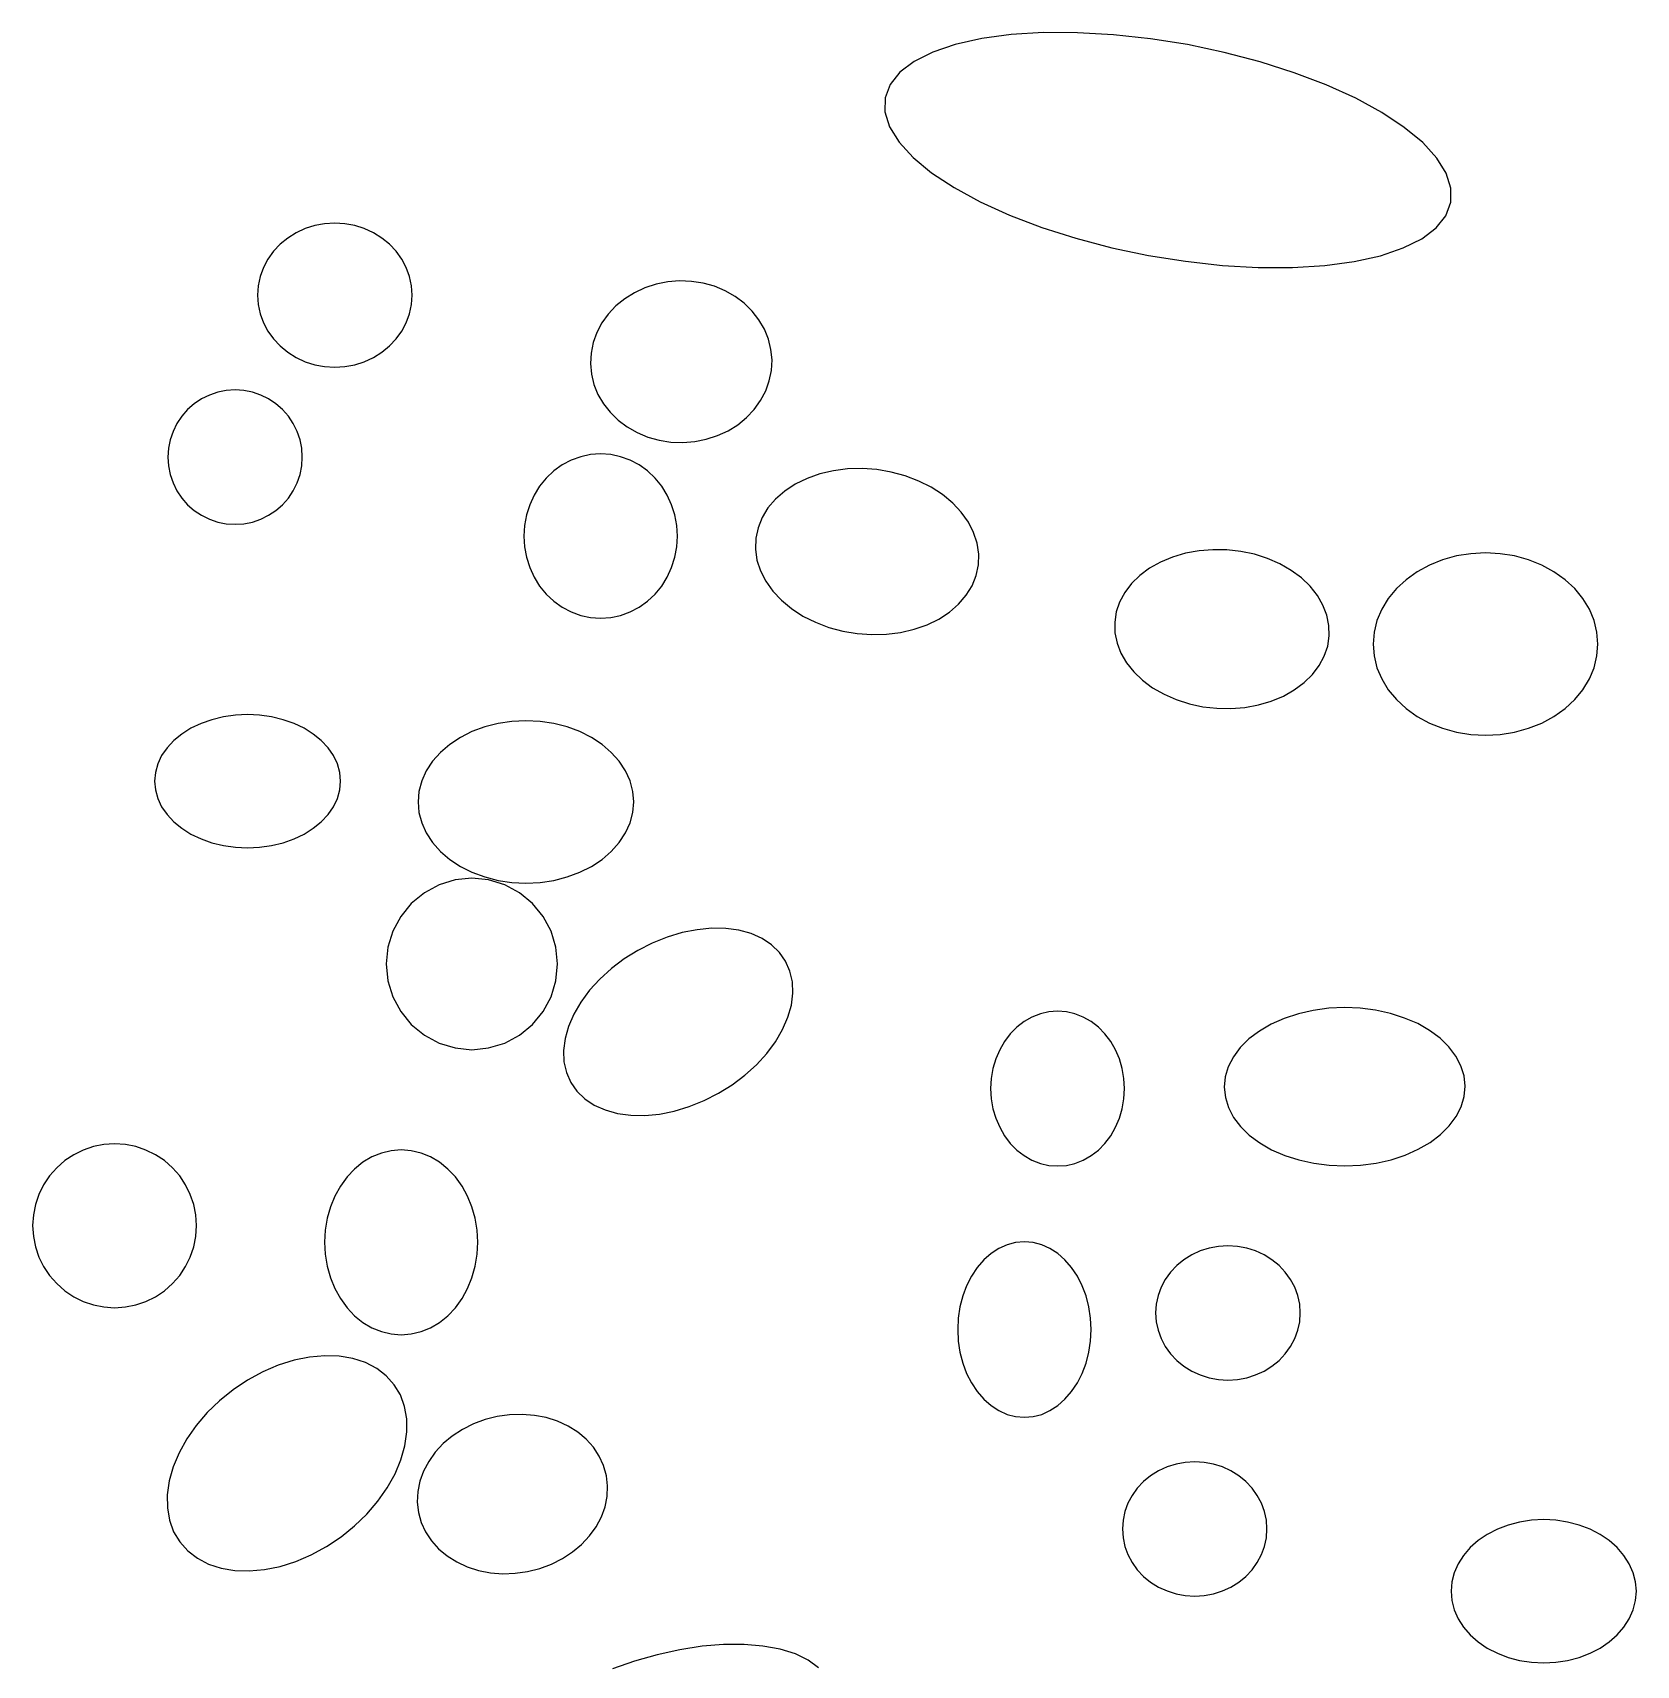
# Model space of a CAD drawing. Extents: x -1 to 217, y -22 to 302.
# Drawn here: x 131.99 to 144.25, y 53.69 to 66.17 of the extents above; entities that cross this region are included whole.
import ezdxf

# ---------------------------------------------------------------- set-up
doc = ezdxf.new("R2010")
doc.units = 0

msp = doc.modelspace()

# ---------------------------------------------------------------- linework, layer by layer
at = {"layer": 'CIRCLES'}
for p, q in [((135.1, 59.66), (134.987, 59.599)), ((135.223, 59.697), (135.1, 59.66)), ((135.35, 59.71), (135.223, 59.697)), ((135.478, 59.697), (135.35, 59.71)), ((135.601, 59.66), (135.478, 59.697)), ((135.714, 59.599), (135.601, 59.66)), ((134.987, 59.599), (134.887, 59.518)), ((135.813, 59.518), (135.714, 59.599)), ((134.806, 59.419), (134.746, 59.305)), ((134.887, 59.518), (134.806, 59.419)), ((135.894, 59.419), (135.813, 59.518)), ((135.955, 59.305), (135.894, 59.419)), ((134.746, 59.305), (134.708, 59.183)), ((135.992, 59.183), (135.955, 59.305)), ((134.708, 59.183), (134.696, 59.055)), ((136.005, 59.055), (135.992, 59.183)), ((134.696, 59.055), (134.708, 58.927)), ((135.992, 58.927), (136.005, 59.055)), ((134.708, 58.927), (134.746, 58.805)), ((135.955, 58.805), (135.992, 58.927)), ((134.746, 58.805), (134.806, 58.691)), ((135.894, 58.691), (135.955, 58.805)), ((134.806, 58.691), (134.887, 58.592)), ((135.813, 58.592), (135.894, 58.691)), ((134.887, 58.592), (134.987, 58.511)), ((135.714, 58.511), (135.813, 58.592)), ((134.987, 58.511), (135.1, 58.45)), ((135.1, 58.45), (135.223, 58.413)), ((135.223, 58.413), (135.35, 58.4)), ((135.35, 58.4), (135.478, 58.413)), ((135.478, 58.413), (135.601, 58.45)), ((135.601, 58.45), (135.714, 58.511))]:
    msp.add_line(p, q, dxfattribs=at)
at = {"layer": 'ELLIPSES'}
for p, q in [((139.472, 66.158), (139.247, 66.128)), ((139.718, 66.173), (139.472, 66.158)), ((139.98, 66.172), (139.718, 66.173)), ((140.254, 66.157), (139.98, 66.172)), ((140.536, 66.126), (140.254, 66.157)), ((138.872, 66.024), (138.73, 65.953)), ((139.045, 66.083), (138.872, 66.024)), ((139.247, 66.128), (139.045, 66.083)), ((140.819, 66.081), (140.536, 66.126)), ((141.1, 66.022), (140.819, 66.081)), ((141.374, 65.95), (141.1, 66.022)), ((138.73, 65.953), (138.62, 65.87)), ((141.635, 65.866), (141.374, 65.95)), ((138.546, 65.777), (138.508, 65.675)), ((138.62, 65.87), (138.546, 65.777)), ((141.88, 65.773), (141.635, 65.866)), ((142.105, 65.671), (141.88, 65.773)), ((138.508, 65.675), (138.507, 65.567)), ((142.304, 65.562), (142.105, 65.671)), ((138.507, 65.567), (138.543, 65.453)), ((142.476, 65.448), (142.304, 65.562)), ((138.543, 65.453), (138.616, 65.337)), ((142.617, 65.332), (142.476, 65.448)), ((138.616, 65.337), (138.723, 65.219)), ((142.725, 65.214), (142.617, 65.332)), ((138.723, 65.219), (138.864, 65.102)), ((142.797, 65.098), (142.725, 65.214)), ((138.864, 65.102), (139.036, 64.989)), ((142.833, 64.984), (142.797, 65.098)), ((139.036, 64.989), (139.236, 64.88)), ((142.832, 64.876), (142.833, 64.984)), ((139.236, 64.88), (139.46, 64.778)), ((139.46, 64.778), (139.705, 64.684)), ((142.72, 64.681), (142.795, 64.774)), ((142.795, 64.774), (142.832, 64.876)), ((134.007, 64.643), (133.943, 64.603)), ((134.077, 64.675), (134.007, 64.643)), ((134.15, 64.698), (134.077, 64.675)), ((134.225, 64.712), (134.15, 64.698)), ((134.303, 64.717), (134.225, 64.712)), ((134.38, 64.712), (134.303, 64.717)), ((134.455, 64.698), (134.38, 64.712)), ((134.528, 64.675), (134.455, 64.698)), ((134.598, 64.643), (134.528, 64.675)), ((134.662, 64.603), (134.598, 64.643)), ((139.705, 64.684), (139.967, 64.601)), ((142.611, 64.598), (142.72, 64.681)), ((133.885, 64.556), (133.834, 64.502)), ((133.943, 64.603), (133.885, 64.556)), ((134.72, 64.556), (134.662, 64.603)), ((134.771, 64.502), (134.72, 64.556)), ((139.967, 64.601), (140.24, 64.529)), ((140.24, 64.529), (140.521, 64.47)), ((142.295, 64.468), (142.468, 64.527)), ((142.468, 64.527), (142.611, 64.598)), ((133.791, 64.442), (133.757, 64.377)), ((133.834, 64.502), (133.791, 64.442)), ((134.814, 64.442), (134.771, 64.502)), ((134.848, 64.377), (134.814, 64.442)), ((140.521, 64.47), (140.805, 64.425)), ((140.805, 64.425), (141.086, 64.394)), ((141.086, 64.394), (141.36, 64.378)), ((141.622, 64.378), (141.868, 64.393)), ((141.868, 64.393), (142.094, 64.423)), ((142.094, 64.423), (142.295, 64.468)), ((133.732, 64.309), (133.717, 64.239)), ((133.757, 64.377), (133.732, 64.309)), ((134.873, 64.309), (134.848, 64.377)), ((134.888, 64.239), (134.873, 64.309)), ((136.847, 64.268), (136.758, 64.25)), ((136.937, 64.275), (136.847, 64.268)), ((137.028, 64.272), (136.937, 64.275)), ((137.117, 64.258), (137.028, 64.272)), ((141.36, 64.378), (141.622, 64.378)), ((133.717, 64.239), (133.712, 64.167)), ((133.712, 64.167), (133.717, 64.095)), ((134.893, 64.167), (134.888, 64.239)), ((134.888, 64.095), (134.893, 64.167)), ((136.518, 64.139), (136.451, 64.084)), ((136.592, 64.185), (136.518, 64.139)), ((136.673, 64.223), (136.592, 64.185)), ((136.758, 64.25), (136.673, 64.223)), ((137.204, 64.234), (137.117, 64.258)), ((137.286, 64.199), (137.204, 64.234)), ((137.362, 64.156), (137.286, 64.199)), ((137.432, 64.104), (137.362, 64.156)), ((133.717, 64.095), (133.732, 64.024)), ((133.732, 64.024), (133.757, 63.956)), ((134.848, 63.956), (134.873, 64.024)), ((134.873, 64.024), (134.888, 64.095)), ((136.392, 64.022), (136.343, 63.954)), ((136.451, 64.084), (136.392, 64.022)), ((137.493, 64.045), (137.432, 64.104)), ((137.544, 63.979), (137.493, 64.045)), ((133.757, 63.956), (133.791, 63.892)), ((133.791, 63.892), (133.834, 63.832)), ((134.771, 63.832), (134.814, 63.892)), ((134.814, 63.892), (134.848, 63.956)), ((136.343, 63.954), (136.304, 63.881)), ((137.586, 63.907), (137.544, 63.979)), ((137.617, 63.831), (137.586, 63.907)), ((133.834, 63.832), (133.885, 63.778)), ((133.885, 63.778), (133.943, 63.73)), ((134.662, 63.73), (134.72, 63.778)), ((134.72, 63.778), (134.771, 63.832)), ((136.277, 63.804), (136.261, 63.724)), ((136.304, 63.881), (136.277, 63.804)), ((137.636, 63.752), (137.617, 63.831)), ((133.943, 63.73), (134.007, 63.69)), ((134.007, 63.69), (134.077, 63.658)), ((134.077, 63.658), (134.15, 63.635)), ((134.455, 63.635), (134.528, 63.658)), ((134.528, 63.658), (134.598, 63.69)), ((134.598, 63.69), (134.662, 63.73)), ((136.261, 63.724), (136.256, 63.644)), ((136.256, 63.644), (136.264, 63.563)), ((137.644, 63.672), (137.636, 63.752)), ((137.639, 63.591), (137.644, 63.672)), ((134.15, 63.635), (134.225, 63.621)), ((134.225, 63.621), (134.303, 63.617)), ((134.303, 63.617), (134.38, 63.621)), ((134.38, 63.621), (134.455, 63.635)), ((136.264, 63.563), (136.283, 63.484)), ((137.623, 63.512), (137.639, 63.591)), ((133.344, 63.403), (133.284, 63.373)), ((133.408, 63.425), (133.344, 63.403)), ((133.473, 63.438), (133.408, 63.425)), ((133.541, 63.442), (133.473, 63.438)), ((133.608, 63.438), (133.541, 63.442)), ((133.673, 63.425), (133.608, 63.438)), ((133.737, 63.403), (133.673, 63.425)), ((133.797, 63.373), (133.737, 63.403)), ((136.283, 63.484), (136.314, 63.408)), ((136.314, 63.408), (136.355, 63.337)), ((137.557, 63.361), (137.596, 63.434)), ((137.596, 63.434), (137.623, 63.512)), ((133.177, 63.292), (133.133, 63.241)), ((133.228, 63.336), (133.177, 63.292)), ((133.284, 63.373), (133.228, 63.336)), ((133.853, 63.336), (133.797, 63.373)), ((133.904, 63.292), (133.853, 63.336)), ((133.948, 63.241), (133.904, 63.292)), ((136.355, 63.337), (136.407, 63.271)), ((136.407, 63.271), (136.468, 63.211)), ((137.449, 63.231), (137.508, 63.293)), ((137.508, 63.293), (137.557, 63.361)), ((133.096, 63.185), (133.066, 63.125)), ((133.133, 63.241), (133.096, 63.185)), ((133.985, 63.185), (133.948, 63.241)), ((134.015, 63.125), (133.985, 63.185)), ((136.468, 63.211), (136.538, 63.159)), ((136.538, 63.159), (136.614, 63.116)), ((137.308, 63.13), (137.382, 63.176)), ((137.382, 63.176), (137.449, 63.231)), ((133.044, 63.061), (133.031, 62.996)), ((133.066, 63.125), (133.044, 63.061)), ((134.037, 63.061), (134.015, 63.125)), ((134.05, 62.996), (134.037, 63.061)), ((136.614, 63.116), (136.696, 63.082)), ((136.696, 63.082), (136.782, 63.058)), ((136.782, 63.058), (136.872, 63.044)), ((136.872, 63.044), (136.962, 63.04)), ((136.962, 63.04), (137.053, 63.047)), ((137.053, 63.047), (137.142, 63.065)), ((137.142, 63.065), (137.227, 63.093)), ((137.227, 63.093), (137.308, 63.13)), ((133.031, 62.996), (133.027, 62.928)), ((133.027, 62.928), (133.031, 62.861)), ((134.054, 62.928), (134.05, 62.996)), ((134.05, 62.861), (134.054, 62.928)), ((136.11, 62.905), (136.041, 62.869)), ((136.182, 62.932), (136.11, 62.905)), ((136.258, 62.948), (136.182, 62.932)), ((136.334, 62.953), (136.258, 62.948)), ((136.411, 62.948), (136.334, 62.953)), ((136.487, 62.932), (136.411, 62.948)), ((136.559, 62.905), (136.487, 62.932)), ((136.628, 62.869), (136.559, 62.905)), ((133.031, 62.861), (133.044, 62.796)), ((133.044, 62.796), (133.066, 62.732)), ((134.015, 62.732), (134.037, 62.796)), ((134.037, 62.796), (134.05, 62.861)), ((135.919, 62.769), (135.868, 62.707)), ((135.977, 62.823), (135.919, 62.769)), ((136.041, 62.869), (135.977, 62.823)), ((136.692, 62.823), (136.628, 62.869)), ((136.75, 62.769), (136.692, 62.823)), ((136.801, 62.707), (136.75, 62.769)), ((137.912, 62.765), (137.822, 62.721)), ((138.01, 62.8), (137.912, 62.765)), ((138.114, 62.824), (138.01, 62.8)), ((138.222, 62.838), (138.114, 62.824)), ((138.333, 62.841), (138.222, 62.838)), ((138.445, 62.833), (138.333, 62.841)), ((138.556, 62.814), (138.445, 62.833)), ((138.663, 62.785), (138.556, 62.814)), ((138.765, 62.746), (138.663, 62.785)), ((133.066, 62.732), (133.096, 62.672)), ((133.096, 62.672), (133.133, 62.616)), ((133.948, 62.616), (133.985, 62.672)), ((133.985, 62.672), (134.015, 62.732)), ((135.868, 62.707), (135.826, 62.639)), ((136.843, 62.639), (136.801, 62.707)), ((137.741, 62.668), (137.671, 62.608)), ((137.822, 62.721), (137.741, 62.668)), ((138.861, 62.698), (138.765, 62.746)), ((138.948, 62.642), (138.861, 62.698)), ((139.025, 62.578), (138.948, 62.642)), ((133.133, 62.616), (133.177, 62.565)), ((133.177, 62.565), (133.228, 62.521)), ((133.228, 62.521), (133.284, 62.484)), ((133.797, 62.484), (133.853, 62.521)), ((133.853, 62.521), (133.904, 62.565)), ((133.904, 62.565), (133.948, 62.616)), ((135.792, 62.565), (135.767, 62.488)), ((135.826, 62.639), (135.792, 62.565)), ((136.877, 62.565), (136.843, 62.639)), ((136.902, 62.488), (136.877, 62.565)), ((137.613, 62.54), (137.568, 62.467)), ((137.671, 62.608), (137.613, 62.54)), ((139.091, 62.507), (139.025, 62.578)), ((133.284, 62.484), (133.344, 62.454)), ((133.344, 62.454), (133.408, 62.432)), ((133.408, 62.432), (133.473, 62.419)), ((133.473, 62.419), (133.541, 62.415)), ((133.541, 62.415), (133.608, 62.419)), ((133.608, 62.419), (133.673, 62.432)), ((133.673, 62.432), (133.737, 62.454)), ((133.737, 62.454), (133.797, 62.484)), ((135.752, 62.407), (135.747, 62.325)), ((135.767, 62.488), (135.752, 62.407)), ((136.917, 62.407), (136.902, 62.488)), ((136.922, 62.325), (136.917, 62.407)), ((137.568, 62.467), (137.537, 62.389)), ((139.145, 62.432), (139.091, 62.507)), ((139.185, 62.352), (139.145, 62.432)), ((135.747, 62.325), (135.752, 62.243)), ((136.917, 62.243), (136.922, 62.325)), ((137.52, 62.308), (137.517, 62.225)), ((137.537, 62.389), (137.52, 62.308)), ((139.211, 62.27), (139.185, 62.352)), ((139.224, 62.187), (139.211, 62.27)), ((135.752, 62.243), (135.767, 62.163)), ((135.767, 62.163), (135.792, 62.085)), ((136.877, 62.085), (136.902, 62.163)), ((136.902, 62.163), (136.917, 62.243)), ((137.517, 62.225), (137.529, 62.142)), ((137.529, 62.142), (137.556, 62.06)), ((139.221, 62.105), (139.224, 62.187)), ((140.706, 62.165), (140.614, 62.126)), ((140.805, 62.194), (140.706, 62.165)), ((140.908, 62.213), (140.805, 62.194)), ((141.014, 62.221), (140.908, 62.213)), ((141.121, 62.22), (141.014, 62.221)), ((141.228, 62.208), (141.121, 62.22)), ((141.332, 62.186), (141.228, 62.208)), ((141.432, 62.154), (141.332, 62.186)), ((141.526, 62.113), (141.432, 62.154)), ((142.768, 62.143), (142.668, 62.103)), ((142.875, 62.173), (142.768, 62.143)), ((142.985, 62.19), (142.875, 62.173)), ((143.097, 62.196), (142.985, 62.19)), ((143.209, 62.19), (143.097, 62.196)), ((143.32, 62.173), (143.209, 62.19)), ((143.426, 62.143), (143.32, 62.173)), ((143.527, 62.103), (143.426, 62.143)), ((135.792, 62.085), (135.826, 62.011)), ((136.843, 62.011), (136.877, 62.085)), ((137.556, 62.06), (137.596, 61.981)), ((139.173, 61.946), (139.204, 62.024)), ((139.204, 62.024), (139.221, 62.105)), ((140.456, 62.024), (140.392, 61.962)), ((140.53, 62.079), (140.456, 62.024)), ((140.614, 62.126), (140.53, 62.079)), ((141.612, 62.063), (141.526, 62.113)), ((141.69, 62.006), (141.612, 62.063)), ((142.574, 62.052), (142.49, 61.992)), ((142.668, 62.103), (142.574, 62.052)), ((143.62, 62.052), (143.527, 62.103)), ((143.705, 61.992), (143.62, 62.052)), ((135.826, 62.011), (135.868, 61.943)), ((135.868, 61.943), (135.919, 61.881)), ((136.75, 61.881), (136.801, 61.943)), ((136.801, 61.943), (136.843, 62.011)), ((137.596, 61.981), (137.65, 61.905)), ((137.65, 61.905), (137.716, 61.835)), ((139.128, 61.873), (139.173, 61.946)), ((140.34, 61.894), (140.301, 61.821)), ((140.392, 61.962), (140.34, 61.894)), ((141.757, 61.942), (141.69, 62.006)), ((141.812, 61.872), (141.757, 61.942)), ((142.416, 61.924), (142.353, 61.848)), ((142.49, 61.992), (142.416, 61.924)), ((143.779, 61.924), (143.705, 61.992)), ((143.841, 61.848), (143.779, 61.924)), ((135.919, 61.881), (135.977, 61.827)), ((135.977, 61.827), (136.041, 61.782)), ((136.041, 61.782), (136.11, 61.745)), ((136.559, 61.745), (136.628, 61.782)), ((136.628, 61.782), (136.692, 61.827)), ((136.692, 61.827), (136.75, 61.881)), ((137.716, 61.835), (137.793, 61.771)), ((137.793, 61.771), (137.88, 61.714)), ((139, 61.744), (139.07, 61.805)), ((139.07, 61.805), (139.128, 61.873)), ((140.301, 61.821), (140.275, 61.745)), ((141.855, 61.798), (141.812, 61.872)), ((141.885, 61.721), (141.855, 61.798)), ((142.353, 61.848), (142.304, 61.766)), ((143.891, 61.766), (143.841, 61.848)), ((136.11, 61.745), (136.182, 61.719)), ((136.182, 61.719), (136.258, 61.703)), ((136.258, 61.703), (136.334, 61.697)), ((136.334, 61.697), (136.411, 61.703)), ((136.411, 61.703), (136.487, 61.719)), ((136.487, 61.719), (136.559, 61.745)), ((137.88, 61.714), (137.976, 61.666)), ((137.976, 61.666), (138.078, 61.627)), ((138.731, 61.613), (138.829, 61.647)), ((138.829, 61.647), (138.919, 61.691)), ((138.919, 61.691), (139, 61.744)), ((140.275, 61.745), (140.263, 61.666)), ((140.263, 61.666), (140.265, 61.587)), ((141.901, 61.642), (141.885, 61.721)), ((141.903, 61.562), (141.901, 61.642)), ((142.267, 61.68), (142.245, 61.591)), ((142.304, 61.766), (142.267, 61.68)), ((143.927, 61.68), (143.891, 61.766)), ((143.949, 61.591), (143.927, 61.68)), ((138.078, 61.627), (138.185, 61.598)), ((138.185, 61.598), (138.295, 61.58)), ((138.295, 61.58), (138.407, 61.572)), ((138.407, 61.572), (138.518, 61.575)), ((138.518, 61.575), (138.627, 61.588)), ((138.627, 61.588), (138.731, 61.613)), ((140.265, 61.587), (140.281, 61.508)), ((141.891, 61.484), (141.903, 61.562)), ((142.245, 61.591), (142.238, 61.5)), ((143.956, 61.5), (143.949, 61.591)), ((140.281, 61.508), (140.311, 61.431)), ((140.311, 61.431), (140.354, 61.357)), ((141.826, 61.335), (141.865, 61.408)), ((141.865, 61.408), (141.891, 61.484)), ((142.238, 61.5), (142.245, 61.409)), ((142.245, 61.409), (142.267, 61.319)), ((143.927, 61.319), (143.949, 61.409)), ((143.949, 61.409), (143.956, 61.5)), ((140.354, 61.357), (140.409, 61.287)), ((140.409, 61.287), (140.476, 61.223)), ((141.774, 61.267), (141.826, 61.335)), ((142.267, 61.319), (142.304, 61.233)), ((143.891, 61.233), (143.927, 61.319)), ((140.476, 61.223), (140.553, 61.166)), ((140.553, 61.166), (140.64, 61.116)), ((141.552, 61.102), (141.636, 61.15)), ((141.636, 61.15), (141.71, 61.205)), ((141.71, 61.205), (141.774, 61.267)), ((142.304, 61.233), (142.353, 61.151)), ((142.353, 61.151), (142.416, 61.076)), ((143.779, 61.076), (143.841, 61.151)), ((143.841, 61.151), (143.891, 61.233)), ((140.64, 61.116), (140.734, 61.075)), ((140.734, 61.075), (140.834, 61.043)), ((140.834, 61.043), (140.938, 61.021)), ((140.938, 61.021), (141.045, 61.009)), ((141.258, 61.016), (141.361, 61.035)), ((141.361, 61.035), (141.46, 61.064)), ((141.46, 61.064), (141.552, 61.102)), ((142.416, 61.076), (142.49, 61.007)), ((143.705, 61.007), (143.779, 61.076)), ((133.364, 60.922), (133.281, 60.893)), ((133.452, 60.944), (133.364, 60.922)), ((133.543, 60.957), (133.452, 60.944)), ((133.636, 60.961), (133.543, 60.957)), ((133.728, 60.957), (133.636, 60.961)), ((133.82, 60.944), (133.728, 60.957)), ((133.908, 60.922), (133.82, 60.944)), ((133.991, 60.893), (133.908, 60.922)), ((135.655, 60.909), (135.55, 60.893)), ((135.763, 60.914), (135.655, 60.909)), ((135.871, 60.909), (135.763, 60.914)), ((135.976, 60.893), (135.871, 60.909)), ((141.045, 61.009), (141.152, 61.007)), ((141.152, 61.007), (141.258, 61.016)), ((142.49, 61.007), (142.574, 60.947)), ((142.574, 60.947), (142.668, 60.896)), ((142.668, 60.896), (142.768, 60.856)), ((143.426, 60.856), (143.527, 60.896)), ((143.527, 60.896), (143.62, 60.947)), ((143.62, 60.947), (143.705, 61.007)), ((133.133, 60.812), (133.072, 60.762)), ((133.203, 60.856), (133.133, 60.812)), ((133.281, 60.893), (133.203, 60.856)), ((134.068, 60.856), (133.991, 60.893)), ((134.138, 60.812), (134.068, 60.856)), ((134.199, 60.762), (134.138, 60.812)), ((135.262, 60.786), (135.181, 60.732)), ((135.351, 60.831), (135.262, 60.786)), ((135.448, 60.867), (135.351, 60.831)), ((135.55, 60.893), (135.448, 60.867)), ((136.078, 60.867), (135.976, 60.893)), ((136.175, 60.831), (136.078, 60.867)), ((136.264, 60.786), (136.175, 60.831)), ((136.345, 60.732), (136.264, 60.786)), ((142.768, 60.856), (142.875, 60.827)), ((142.875, 60.827), (142.985, 60.809)), ((142.985, 60.809), (143.097, 60.803)), ((143.097, 60.803), (143.209, 60.809)), ((143.209, 60.809), (143.32, 60.827)), ((143.32, 60.827), (143.426, 60.856)), ((132.979, 60.647), (132.95, 60.584)), ((133.021, 60.707), (132.979, 60.647)), ((133.072, 60.762), (133.021, 60.707)), ((134.251, 60.707), (134.199, 60.762)), ((134.292, 60.647), (134.251, 60.707)), ((134.322, 60.584), (134.292, 60.647)), ((135.11, 60.671), (135.05, 60.604)), ((135.181, 60.732), (135.11, 60.671)), ((136.416, 60.671), (136.345, 60.732)), ((136.476, 60.604), (136.416, 60.671)), ((132.95, 60.584), (132.931, 60.518)), ((134.34, 60.518), (134.322, 60.584)), ((135.002, 60.531), (134.967, 60.454)), ((135.05, 60.604), (135.002, 60.531)), ((136.524, 60.531), (136.476, 60.604)), ((136.559, 60.454), (136.524, 60.531)), ((132.931, 60.518), (132.925, 60.452)), ((132.925, 60.452), (132.931, 60.386)), ((134.346, 60.452), (134.34, 60.518)), ((134.34, 60.386), (134.346, 60.452)), ((134.967, 60.454), (134.946, 60.374)), ((136.58, 60.374), (136.559, 60.454)), ((132.931, 60.386), (132.95, 60.32)), ((132.95, 60.32), (132.979, 60.257)), ((134.292, 60.257), (134.322, 60.32)), ((134.322, 60.32), (134.34, 60.386)), ((134.946, 60.374), (134.939, 60.293)), ((134.939, 60.293), (134.946, 60.212)), ((136.587, 60.293), (136.58, 60.374)), ((136.58, 60.212), (136.587, 60.293)), ((132.979, 60.257), (133.021, 60.197)), ((133.021, 60.197), (133.072, 60.142)), ((134.199, 60.142), (134.251, 60.197)), ((134.251, 60.197), (134.292, 60.257)), ((134.946, 60.212), (134.967, 60.133)), ((136.559, 60.133), (136.58, 60.212)), ((133.072, 60.142), (133.133, 60.092)), ((133.133, 60.092), (133.203, 60.048)), ((133.203, 60.048), (133.281, 60.011)), ((133.991, 60.011), (134.068, 60.048)), ((134.068, 60.048), (134.138, 60.092)), ((134.138, 60.092), (134.199, 60.142)), ((134.967, 60.133), (135.002, 60.056)), ((135.002, 60.056), (135.05, 59.983)), ((136.476, 59.983), (136.524, 60.056)), ((136.524, 60.056), (136.559, 60.133)), ((133.281, 60.011), (133.364, 59.982)), ((133.364, 59.982), (133.452, 59.96)), ((133.452, 59.96), (133.543, 59.947)), ((133.543, 59.947), (133.636, 59.943)), ((133.636, 59.943), (133.728, 59.947)), ((133.728, 59.947), (133.82, 59.96)), ((133.82, 59.96), (133.908, 59.982)), ((133.908, 59.982), (133.991, 60.011)), ((135.05, 59.983), (135.11, 59.915)), ((135.11, 59.915), (135.181, 59.854)), ((136.345, 59.854), (136.416, 59.915)), ((136.416, 59.915), (136.476, 59.983)), ((135.181, 59.854), (135.262, 59.801)), ((135.262, 59.801), (135.351, 59.756)), ((136.175, 59.756), (136.264, 59.801)), ((136.264, 59.801), (136.345, 59.854)), ((135.351, 59.756), (135.448, 59.72)), ((135.448, 59.72), (135.55, 59.694)), ((135.55, 59.694), (135.655, 59.678)), ((135.655, 59.678), (135.763, 59.672)), ((135.763, 59.672), (135.871, 59.678)), ((135.871, 59.678), (135.976, 59.694)), ((135.976, 59.694), (136.078, 59.72)), ((136.078, 59.72), (136.175, 59.756)), ((136.957, 59.295), (136.842, 59.26)), ((137.071, 59.317), (136.957, 59.295)), ((137.183, 59.328), (137.071, 59.317)), ((137.29, 59.326), (137.183, 59.328)), ((137.391, 59.313), (137.29, 59.326)), ((137.484, 59.287), (137.391, 59.313)), ((137.568, 59.249), (137.484, 59.287)), ((136.619, 59.159), (136.515, 59.094)), ((136.729, 59.215), (136.619, 59.159)), ((136.842, 59.26), (136.729, 59.215)), ((137.641, 59.201), (137.568, 59.249)), ((137.701, 59.143), (137.641, 59.201)), ((136.515, 59.094), (136.417, 59.021)), ((137.748, 59.076), (137.701, 59.143)), ((137.781, 59), (137.748, 59.076)), ((136.328, 58.94), (136.25, 58.854)), ((136.417, 59.021), (136.328, 58.94)), ((137.8, 58.919), (137.781, 59)), ((137.804, 58.831), (137.8, 58.919)), ((136.25, 58.854), (136.183, 58.764)), ((137.792, 58.741), (137.804, 58.831)), ((136.129, 58.672), (136.088, 58.578)), ((136.183, 58.764), (136.129, 58.672)), ((137.725, 58.554), (137.766, 58.648)), ((137.766, 58.648), (137.792, 58.741)), ((139.631, 58.649), (139.571, 58.615)), ((139.695, 58.674), (139.631, 58.649)), ((139.76, 58.689), (139.695, 58.674)), ((139.827, 58.694), (139.76, 58.689)), ((139.894, 58.689), (139.827, 58.694)), ((139.959, 58.674), (139.894, 58.689)), ((140.023, 58.649), (139.959, 58.674)), ((140.083, 58.615), (140.023, 58.649)), ((141.667, 58.675), (141.559, 58.639)), ((141.781, 58.7), (141.667, 58.675)), ((141.899, 58.716), (141.781, 58.7)), ((142.019, 58.722), (141.899, 58.716)), ((142.139, 58.717), (142.019, 58.722)), ((142.257, 58.702), (142.139, 58.717)), ((142.371, 58.677), (142.257, 58.702)), ((142.479, 58.642), (142.371, 58.677)), ((136.088, 58.578), (136.062, 58.485)), ((137.671, 58.461), (137.725, 58.554)), ((139.515, 58.572), (139.465, 58.521)), ((139.571, 58.615), (139.515, 58.572)), ((140.139, 58.572), (140.083, 58.615)), ((140.189, 58.521), (140.139, 58.572)), ((141.369, 58.542), (141.289, 58.483)), ((141.459, 58.595), (141.369, 58.542)), ((141.559, 58.639), (141.459, 58.595)), ((142.579, 58.599), (142.479, 58.642)), ((142.67, 58.547), (142.579, 58.599)), ((142.75, 58.488), (142.67, 58.547)), ((136.062, 58.485), (136.051, 58.394)), ((137.604, 58.371), (137.671, 58.461)), ((139.384, 58.398), (139.354, 58.329)), ((139.421, 58.463), (139.384, 58.398)), ((139.465, 58.521), (139.421, 58.463)), ((140.233, 58.463), (140.189, 58.521)), ((140.27, 58.398), (140.233, 58.463)), ((140.3, 58.329), (140.27, 58.398)), ((141.223, 58.417), (141.17, 58.345)), ((141.289, 58.483), (141.223, 58.417)), ((142.817, 58.422), (142.75, 58.488)), ((142.87, 58.351), (142.817, 58.422)), ((136.051, 58.394), (136.054, 58.307)), ((136.054, 58.307), (136.073, 58.225)), ((137.437, 58.205), (137.526, 58.285)), ((137.526, 58.285), (137.604, 58.371)), ((139.354, 58.329), (139.333, 58.256)), ((140.321, 58.256), (140.3, 58.329)), ((141.17, 58.345), (141.131, 58.27)), ((142.909, 58.277), (142.87, 58.351)), ((142.933, 58.199), (142.909, 58.277)), ((136.073, 58.225), (136.106, 58.15)), ((136.106, 58.15), (136.153, 58.083)), ((137.34, 58.132), (137.437, 58.205)), ((139.32, 58.18), (139.315, 58.102)), ((139.333, 58.256), (139.32, 58.18)), ((140.334, 58.18), (140.321, 58.256)), ((140.339, 58.102), (140.334, 58.18)), ((141.108, 58.193), (141.101, 58.114)), ((141.131, 58.27), (141.108, 58.193)), ((142.941, 58.12), (142.933, 58.199)), ((136.153, 58.083), (136.214, 58.024)), ((136.214, 58.024), (136.286, 57.976)), ((137.125, 58.011), (137.235, 58.067)), ((137.235, 58.067), (137.34, 58.132)), ((139.315, 58.102), (139.32, 58.025)), ((139.32, 58.025), (139.333, 57.949)), ((140.321, 57.949), (140.334, 58.025)), ((140.334, 58.025), (140.339, 58.102)), ((141.101, 58.114), (141.109, 58.035)), ((141.109, 58.035), (141.132, 57.957)), ((142.91, 57.963), (142.933, 58.041)), ((142.933, 58.041), (142.941, 58.12)), ((136.286, 57.976), (136.37, 57.939)), ((136.37, 57.939), (136.463, 57.913)), ((136.463, 57.913), (136.564, 57.899)), ((136.564, 57.899), (136.671, 57.898)), ((136.671, 57.898), (136.783, 57.908)), ((136.783, 57.908), (136.897, 57.931)), ((136.897, 57.931), (137.012, 57.965)), ((137.012, 57.965), (137.125, 58.011)), ((139.333, 57.949), (139.354, 57.876)), ((140.3, 57.876), (140.321, 57.949)), ((141.132, 57.957), (141.171, 57.882)), ((142.872, 57.888), (142.91, 57.963)), ((139.354, 57.876), (139.384, 57.807)), ((139.384, 57.807), (139.421, 57.742)), ((140.233, 57.742), (140.27, 57.807)), ((140.27, 57.807), (140.3, 57.876)), ((141.171, 57.882), (141.225, 57.812)), ((141.225, 57.812), (141.292, 57.746)), ((142.752, 57.751), (142.819, 57.817)), ((142.819, 57.817), (142.872, 57.888)), ((132.458, 57.66), (132.38, 57.633)), ((132.538, 57.676), (132.458, 57.66)), ((132.62, 57.681), (132.538, 57.676)), ((132.702, 57.676), (132.62, 57.681)), ((132.782, 57.66), (132.702, 57.676)), ((132.859, 57.633), (132.782, 57.66)), ((139.421, 57.742), (139.465, 57.684)), ((139.465, 57.684), (139.515, 57.633)), ((140.139, 57.633), (140.189, 57.684)), ((140.189, 57.684), (140.233, 57.742)), ((141.292, 57.746), (141.372, 57.687)), ((141.372, 57.687), (141.462, 57.635)), ((142.583, 57.639), (142.673, 57.691)), ((142.673, 57.691), (142.752, 57.751)), ((132.238, 57.552), (132.177, 57.498)), ((132.307, 57.597), (132.238, 57.552)), ((132.38, 57.633), (132.307, 57.597)), ((132.933, 57.597), (132.859, 57.633)), ((133.001, 57.552), (132.933, 57.597)), ((133.063, 57.498), (133.001, 57.552)), ((134.518, 57.539), (134.454, 57.488)), ((134.586, 57.58), (134.518, 57.539)), ((134.659, 57.61), (134.586, 57.58)), ((134.734, 57.628), (134.659, 57.61)), ((134.81, 57.634), (134.734, 57.628)), ((134.887, 57.628), (134.81, 57.634)), ((134.962, 57.61), (134.887, 57.628)), ((135.035, 57.58), (134.962, 57.61)), ((135.103, 57.539), (135.035, 57.58)), ((135.167, 57.488), (135.103, 57.539)), ((139.515, 57.633), (139.571, 57.59)), ((139.571, 57.59), (139.631, 57.556)), ((139.631, 57.556), (139.695, 57.531)), ((139.695, 57.531), (139.76, 57.516)), ((139.894, 57.516), (139.959, 57.531)), ((139.959, 57.531), (140.023, 57.556)), ((140.023, 57.556), (140.083, 57.59)), ((140.083, 57.59), (140.139, 57.633)), ((141.462, 57.635), (141.563, 57.591)), ((141.563, 57.591), (141.671, 57.557)), ((141.671, 57.557), (141.785, 57.532)), ((141.785, 57.532), (141.903, 57.517)), ((142.143, 57.517), (142.261, 57.533)), ((142.261, 57.533), (142.375, 57.559)), ((142.375, 57.559), (142.483, 57.594)), ((142.483, 57.594), (142.583, 57.639)), ((132.123, 57.436), (132.077, 57.368)), ((132.177, 57.498), (132.123, 57.436)), ((133.117, 57.436), (133.063, 57.498)), ((133.162, 57.368), (133.117, 57.436)), ((134.396, 57.427), (134.346, 57.358)), ((134.454, 57.488), (134.396, 57.427)), ((135.225, 57.427), (135.167, 57.488)), ((135.275, 57.358), (135.225, 57.427)), ((139.76, 57.516), (139.827, 57.511)), ((139.827, 57.511), (139.894, 57.516)), ((141.903, 57.517), (142.023, 57.512)), ((142.023, 57.512), (142.143, 57.517)), ((132.041, 57.294), (132.015, 57.217)), ((132.077, 57.368), (132.041, 57.294)), ((133.198, 57.294), (133.162, 57.368)), ((133.225, 57.217), (133.198, 57.294)), ((134.303, 57.281), (134.27, 57.198)), ((134.346, 57.358), (134.303, 57.281)), ((135.318, 57.281), (135.275, 57.358)), ((135.351, 57.198), (135.318, 57.281)), ((132.015, 57.217), (131.999, 57.137)), ((133.241, 57.137), (133.225, 57.217)), ((134.27, 57.198), (134.245, 57.111)), ((135.376, 57.111), (135.351, 57.198)), ((131.999, 57.137), (131.993, 57.055)), ((131.993, 57.055), (131.999, 56.973)), ((133.246, 57.055), (133.241, 57.137)), ((133.241, 56.973), (133.246, 57.055)), ((134.245, 57.111), (134.23, 57.02)), ((135.391, 57.02), (135.376, 57.111)), ((131.999, 56.973), (132.015, 56.893)), ((133.225, 56.893), (133.241, 56.973)), ((134.23, 57.02), (134.225, 56.928)), ((134.225, 56.928), (134.23, 56.836)), ((135.396, 56.928), (135.391, 57.02)), ((135.391, 56.836), (135.396, 56.928)), ((139.441, 56.909), (139.378, 56.88)), ((139.506, 56.926), (139.441, 56.909)), ((139.573, 56.931), (139.506, 56.926)), ((139.64, 56.926), (139.573, 56.931)), ((139.705, 56.909), (139.64, 56.926)), ((139.768, 56.88), (139.705, 56.909)), ((141.129, 56.901), (141.057, 56.896)), ((141.201, 56.896), (141.129, 56.901)), ((132.015, 56.893), (132.041, 56.815)), ((132.041, 56.815), (132.077, 56.742)), ((133.162, 56.742), (133.198, 56.815)), ((133.198, 56.815), (133.225, 56.893)), ((134.23, 56.836), (134.245, 56.745)), ((135.376, 56.745), (135.391, 56.836)), ((139.263, 56.793), (139.212, 56.735)), ((139.318, 56.842), (139.263, 56.793)), ((139.378, 56.88), (139.318, 56.842)), ((139.828, 56.842), (139.768, 56.88)), ((139.883, 56.793), (139.828, 56.842)), ((139.934, 56.735), (139.883, 56.793)), ((140.792, 56.795), (140.738, 56.751)), ((140.853, 56.832), (140.792, 56.795)), ((140.917, 56.862), (140.853, 56.832)), ((140.986, 56.883), (140.917, 56.862)), ((141.057, 56.896), (140.986, 56.883)), ((141.272, 56.883), (141.201, 56.896)), ((141.34, 56.862), (141.272, 56.883)), ((141.405, 56.832), (141.34, 56.862)), ((141.465, 56.795), (141.405, 56.832)), ((141.519, 56.751), (141.465, 56.795)), ((132.077, 56.742), (132.123, 56.673)), ((132.123, 56.673), (132.177, 56.612)), ((133.063, 56.612), (133.117, 56.673)), ((133.117, 56.673), (133.162, 56.742)), ((134.245, 56.745), (134.27, 56.657)), ((134.27, 56.657), (134.303, 56.575)), ((135.318, 56.575), (135.351, 56.657)), ((135.351, 56.657), (135.376, 56.745)), ((139.168, 56.669), (139.131, 56.596)), ((139.212, 56.735), (139.168, 56.669)), ((139.978, 56.669), (139.934, 56.735)), ((140.015, 56.596), (139.978, 56.669)), ((140.69, 56.7), (140.65, 56.644)), ((140.738, 56.751), (140.69, 56.7)), ((141.567, 56.7), (141.519, 56.751)), ((141.607, 56.644), (141.567, 56.7)), ((132.177, 56.612), (132.238, 56.558)), ((132.238, 56.558), (132.307, 56.512)), ((132.933, 56.512), (133.001, 56.558)), ((133.001, 56.558), (133.063, 56.612)), ((134.303, 56.575), (134.346, 56.498)), ((135.275, 56.498), (135.318, 56.575)), ((139.131, 56.596), (139.102, 56.518)), ((140.044, 56.518), (140.015, 56.596)), ((140.618, 56.584), (140.595, 56.521)), ((140.65, 56.644), (140.618, 56.584)), ((141.639, 56.584), (141.607, 56.644)), ((141.662, 56.521), (141.639, 56.584)), ((132.307, 56.512), (132.38, 56.476)), ((132.38, 56.476), (132.458, 56.45)), ((132.458, 56.45), (132.538, 56.434)), ((132.538, 56.434), (132.62, 56.428)), ((132.62, 56.428), (132.702, 56.434)), ((132.702, 56.434), (132.782, 56.45)), ((132.782, 56.45), (132.859, 56.476)), ((132.859, 56.476), (132.933, 56.512)), ((134.346, 56.498), (134.396, 56.428)), ((134.396, 56.428), (134.454, 56.367)), ((135.167, 56.367), (135.225, 56.428)), ((135.225, 56.428), (135.275, 56.498)), ((139.08, 56.435), (139.067, 56.349)), ((139.102, 56.518), (139.08, 56.435)), ((140.066, 56.435), (140.044, 56.518)), ((140.079, 56.349), (140.066, 56.435)), ((140.581, 56.455), (140.576, 56.388)), ((140.595, 56.521), (140.581, 56.455)), ((141.677, 56.455), (141.662, 56.521)), ((141.681, 56.388), (141.677, 56.455)), ((134.454, 56.367), (134.518, 56.316)), ((134.518, 56.316), (134.586, 56.275)), ((135.035, 56.275), (135.103, 56.316)), ((135.103, 56.316), (135.167, 56.367)), ((139.067, 56.349), (139.063, 56.261)), ((140.083, 56.261), (140.079, 56.349)), ((140.576, 56.388), (140.581, 56.321)), ((140.581, 56.321), (140.595, 56.255)), ((141.662, 56.255), (141.677, 56.321)), ((141.677, 56.321), (141.681, 56.388)), ((134.586, 56.275), (134.659, 56.245)), ((134.659, 56.245), (134.734, 56.227)), ((134.734, 56.227), (134.81, 56.221)), ((134.81, 56.221), (134.887, 56.227)), ((134.887, 56.227), (134.962, 56.245)), ((134.962, 56.245), (135.035, 56.275)), ((139.063, 56.261), (139.067, 56.173)), ((139.067, 56.173), (139.08, 56.087)), ((140.066, 56.087), (140.079, 56.173)), ((140.079, 56.173), (140.083, 56.261)), ((140.595, 56.255), (140.618, 56.192)), ((140.618, 56.192), (140.65, 56.132)), ((141.607, 56.132), (141.639, 56.192)), ((141.639, 56.192), (141.662, 56.255)), ((134.11, 56.05), (133.991, 56.026)), ((134.226, 56.061), (134.11, 56.05)), ((134.337, 56.057), (134.226, 56.061)), ((134.441, 56.04), (134.337, 56.057)), ((134.537, 56.009), (134.441, 56.04)), ((139.08, 56.087), (139.102, 56.004)), ((140.044, 56.004), (140.066, 56.087)), ((140.65, 56.132), (140.69, 56.076)), ((140.69, 56.076), (140.738, 56.025)), ((141.519, 56.025), (141.567, 56.076)), ((141.567, 56.076), (141.607, 56.132)), ((133.752, 55.937), (133.636, 55.874)), ((133.871, 55.988), (133.752, 55.937)), ((133.991, 56.026), (133.871, 55.988)), ((134.623, 55.964), (134.537, 56.009)), ((134.696, 55.908), (134.623, 55.964)), ((134.757, 55.839), (134.696, 55.908)), ((139.102, 56.004), (139.131, 55.926)), ((139.131, 55.926), (139.168, 55.853)), ((139.978, 55.853), (140.015, 55.926)), ((140.015, 55.926), (140.044, 56.004)), ((140.738, 56.025), (140.792, 55.981)), ((140.792, 55.981), (140.853, 55.944)), ((140.853, 55.944), (140.917, 55.914)), ((140.917, 55.914), (140.986, 55.893)), ((141.272, 55.893), (141.34, 55.914)), ((141.34, 55.914), (141.405, 55.944)), ((141.405, 55.944), (141.465, 55.981)), ((141.465, 55.981), (141.519, 56.025)), ((133.526, 55.8), (133.422, 55.717)), ((133.636, 55.874), (133.526, 55.8)), ((134.804, 55.761), (134.757, 55.839)), ((139.168, 55.853), (139.212, 55.787)), ((139.212, 55.787), (139.263, 55.729)), ((139.883, 55.729), (139.934, 55.787)), ((139.934, 55.787), (139.978, 55.853)), ((140.986, 55.893), (141.057, 55.88)), ((141.057, 55.88), (141.129, 55.875)), ((141.129, 55.875), (141.201, 55.88)), ((141.201, 55.88), (141.272, 55.893)), ((133.422, 55.717), (133.328, 55.626)), ((134.836, 55.674), (134.804, 55.761)), ((134.852, 55.579), (134.836, 55.674)), ((139.263, 55.729), (139.318, 55.68)), ((139.318, 55.68), (139.378, 55.642)), ((139.768, 55.642), (139.828, 55.68)), ((139.828, 55.68), (139.883, 55.729)), ((133.243, 55.528), (133.171, 55.425)), ((133.328, 55.626), (133.243, 55.528)), ((134.853, 55.478), (134.852, 55.579)), ((135.362, 55.54), (135.278, 55.498)), ((135.451, 55.573), (135.362, 55.54)), ((135.544, 55.597), (135.451, 55.573)), ((135.639, 55.61), (135.544, 55.597)), ((135.734, 55.613), (135.639, 55.61)), ((135.828, 55.605), (135.734, 55.613)), ((135.919, 55.588), (135.828, 55.605)), ((136.005, 55.56), (135.919, 55.588)), ((136.086, 55.522), (136.005, 55.56)), ((139.378, 55.642), (139.441, 55.613)), ((139.441, 55.613), (139.506, 55.596)), ((139.506, 55.596), (139.573, 55.591)), ((139.573, 55.591), (139.64, 55.596)), ((139.64, 55.596), (139.705, 55.613)), ((139.705, 55.613), (139.768, 55.642)), ((133.171, 55.425), (133.112, 55.318)), ((134.839, 55.373), (134.853, 55.478)), ((135.2, 55.447), (135.131, 55.389)), ((135.278, 55.498), (135.2, 55.447)), ((136.159, 55.476), (136.086, 55.522)), ((136.224, 55.422), (136.159, 55.476)), ((136.279, 55.361), (136.224, 55.422)), ((133.112, 55.318), (133.067, 55.211)), ((134.808, 55.266), (134.839, 55.373)), ((135.07, 55.324), (135.02, 55.253)), ((135.131, 55.389), (135.07, 55.324)), ((136.324, 55.293), (136.279, 55.361)), ((136.357, 55.221), (136.324, 55.293)), ((133.067, 55.211), (133.037, 55.104)), ((134.704, 55.052), (134.763, 55.159)), ((134.763, 55.159), (134.808, 55.266)), ((134.98, 55.179), (134.952, 55.101)), ((135.02, 55.253), (134.98, 55.179)), ((136.378, 55.144), (136.357, 55.221)), ((140.599, 55.181), (140.538, 55.144)), ((140.663, 55.211), (140.599, 55.181)), ((140.732, 55.232), (140.663, 55.211)), ((140.803, 55.245), (140.732, 55.232)), ((140.875, 55.25), (140.803, 55.245)), ((140.947, 55.245), (140.875, 55.25)), ((141.018, 55.232), (140.947, 55.245)), ((141.086, 55.211), (141.018, 55.232)), ((141.151, 55.181), (141.086, 55.211)), ((141.211, 55.144), (141.151, 55.181)), ((133.037, 55.104), (133.022, 54.999)), ((134.632, 54.949), (134.704, 55.052)), ((134.952, 55.101), (134.936, 55.022)), ((136.387, 55.066), (136.378, 55.144)), ((136.384, 54.986), (136.387, 55.066)), ((140.436, 55.049), (140.396, 54.993)), ((140.484, 55.1), (140.436, 55.049)), ((140.538, 55.144), (140.484, 55.1)), ((141.265, 55.1), (141.211, 55.144)), ((141.313, 55.049), (141.265, 55.1)), ((141.353, 54.993), (141.313, 55.049)), ((133.022, 54.999), (133.023, 54.898)), ((134.548, 54.851), (134.632, 54.949)), ((134.936, 55.022), (134.933, 54.942)), ((134.933, 54.942), (134.942, 54.863)), ((136.34, 54.829), (136.368, 54.907)), ((136.368, 54.907), (136.384, 54.986)), ((140.364, 54.933), (140.341, 54.87)), ((140.396, 54.993), (140.364, 54.933)), ((141.385, 54.933), (141.353, 54.993)), ((141.408, 54.87), (141.385, 54.933)), ((133.023, 54.898), (133.039, 54.803)), ((133.039, 54.803), (133.071, 54.716)), ((134.453, 54.76), (134.548, 54.851)), ((134.942, 54.863), (134.963, 54.787)), ((134.963, 54.787), (134.996, 54.715)), ((136.3, 54.754), (136.34, 54.829)), ((140.327, 54.804), (140.322, 54.737)), ((140.341, 54.87), (140.327, 54.804)), ((141.423, 54.804), (141.408, 54.87)), ((141.427, 54.737), (141.423, 54.804)), ((143.358, 54.789), (143.271, 54.766)), ((143.449, 54.803), (143.358, 54.789)), ((143.542, 54.808), (143.449, 54.803)), ((143.634, 54.803), (143.542, 54.808)), ((143.725, 54.789), (143.634, 54.803)), ((143.813, 54.766), (143.725, 54.789)), ((133.071, 54.716), (133.118, 54.638)), ((134.239, 54.603), (134.35, 54.677)), ((134.35, 54.677), (134.453, 54.76)), ((134.996, 54.715), (135.041, 54.647)), ((136.189, 54.619), (136.25, 54.684)), ((136.25, 54.684), (136.3, 54.754)), ((140.322, 54.737), (140.327, 54.67)), ((140.327, 54.67), (140.341, 54.604)), ((141.408, 54.604), (141.423, 54.67)), ((141.423, 54.67), (141.427, 54.737)), ((143.111, 54.695), (143.041, 54.648)), ((143.188, 54.735), (143.111, 54.695)), ((143.271, 54.766), (143.188, 54.735)), ((143.896, 54.735), (143.813, 54.766)), ((143.973, 54.695), (143.896, 54.735)), ((144.043, 54.648), (143.973, 54.695)), ((133.118, 54.638), (133.179, 54.569)), ((133.179, 54.569), (133.253, 54.513)), ((134.005, 54.489), (134.123, 54.54)), ((134.123, 54.54), (134.239, 54.603)), ((135.041, 54.647), (135.096, 54.586)), ((135.096, 54.586), (135.161, 54.532)), ((135.161, 54.532), (135.234, 54.485)), ((136.042, 54.51), (136.12, 54.561)), ((136.12, 54.561), (136.189, 54.619)), ((140.341, 54.604), (140.364, 54.541)), ((140.364, 54.541), (140.396, 54.481)), ((141.353, 54.481), (141.385, 54.541)), ((141.385, 54.541), (141.408, 54.604)), ((142.928, 54.534), (142.887, 54.47)), ((142.98, 54.594), (142.928, 54.534)), ((143.041, 54.648), (142.98, 54.594)), ((144.104, 54.594), (144.043, 54.648)), ((144.155, 54.534), (144.104, 54.594)), ((144.196, 54.47), (144.155, 54.534)), ((133.253, 54.513), (133.338, 54.468)), ((133.338, 54.468), (133.434, 54.437)), ((133.434, 54.437), (133.538, 54.42)), ((133.538, 54.42), (133.649, 54.416)), ((133.649, 54.416), (133.766, 54.427)), ((133.766, 54.427), (133.885, 54.451)), ((133.885, 54.451), (134.005, 54.489)), ((135.234, 54.485), (135.315, 54.448)), ((135.315, 54.448), (135.401, 54.42)), ((135.401, 54.42), (135.492, 54.402)), ((135.681, 54.398), (135.776, 54.411)), ((135.776, 54.411), (135.869, 54.434)), ((135.869, 54.434), (135.958, 54.468)), ((135.958, 54.468), (136.042, 54.51)), ((140.396, 54.481), (140.436, 54.425)), ((140.436, 54.425), (140.484, 54.374)), ((141.265, 54.374), (141.313, 54.425)), ((141.313, 54.425), (141.353, 54.481)), ((142.887, 54.47), (142.858, 54.402)), ((144.226, 54.402), (144.196, 54.47)), ((135.492, 54.402), (135.586, 54.395)), ((135.586, 54.395), (135.681, 54.398)), ((140.484, 54.374), (140.538, 54.33)), ((140.538, 54.33), (140.599, 54.293)), ((140.599, 54.293), (140.663, 54.263)), ((141.086, 54.263), (141.151, 54.293)), ((141.151, 54.293), (141.211, 54.33)), ((141.211, 54.33), (141.265, 54.374)), ((142.84, 54.332), (142.834, 54.261)), ((142.858, 54.402), (142.84, 54.332)), ((144.244, 54.332), (144.226, 54.402)), ((144.25, 54.261), (144.244, 54.332)), ((140.663, 54.263), (140.732, 54.242)), ((140.732, 54.242), (140.803, 54.229)), ((140.803, 54.229), (140.875, 54.224)), ((140.875, 54.224), (140.947, 54.229)), ((140.947, 54.229), (141.018, 54.242)), ((141.018, 54.242), (141.086, 54.263)), ((142.834, 54.261), (142.84, 54.189)), ((142.84, 54.189), (142.858, 54.119)), ((144.226, 54.119), (144.244, 54.189)), ((144.244, 54.189), (144.25, 54.261)), ((142.858, 54.119), (142.887, 54.051)), ((142.887, 54.051), (142.928, 53.987)), ((144.155, 53.987), (144.196, 54.051)), ((144.196, 54.051), (144.226, 54.119)), ((142.928, 53.987), (142.98, 53.928)), ((142.98, 53.928), (143.041, 53.874)), ((144.043, 53.874), (144.104, 53.928)), ((144.104, 53.928), (144.155, 53.987)), ((136.939, 53.814), (136.766, 53.776)), ((137.109, 53.84), (136.939, 53.814)), ((137.274, 53.853), (137.109, 53.84)), ((137.43, 53.854), (137.274, 53.853)), ((137.575, 53.842), (137.43, 53.854)), ((137.707, 53.818), (137.575, 53.842)), ((137.823, 53.782), (137.707, 53.818)), ((137.921, 53.734), (137.823, 53.782)), ((143.041, 53.874), (143.111, 53.827)), ((143.111, 53.827), (143.188, 53.787)), ((143.188, 53.787), (143.271, 53.755)), ((143.813, 53.755), (143.896, 53.787)), ((143.896, 53.787), (143.973, 53.827)), ((143.973, 53.827), (144.043, 53.874)), ((136.594, 53.727), (136.425, 53.668)), ((136.766, 53.776), (136.594, 53.727)), ((138, 53.676), (137.921, 53.734)), ((143.271, 53.755), (143.358, 53.732)), ((143.358, 53.732), (143.449, 53.718)), ((143.449, 53.718), (143.542, 53.714)), ((143.542, 53.714), (143.634, 53.718)), ((143.634, 53.718), (143.725, 53.732)), ((143.725, 53.732), (143.813, 53.755))]:
    msp.add_line(p, q, dxfattribs=at)

doc.saveas('drawing.dxf')
